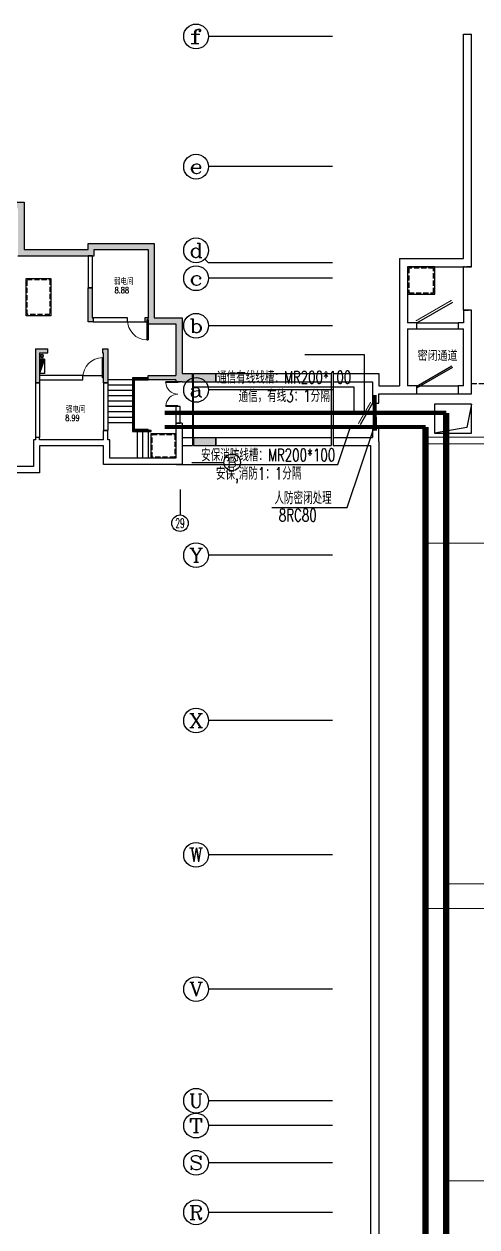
# Model space of a CAD drawing. Extents: x 791398 to 2325386, y -987887 to -518217.
# Drawn here: x 1423028 to 1444951, y -776254 to -718049 of the extents above; entities that cross this region are included whole.
import ezdxf
from ezdxf.enums import TextEntityAlignment as Align

# ---------------------------------------------------------------- set-up
doc = ezdxf.new("R2010")
doc.units = 0
doc.header["$LTSCALE"] = 1000
doc.header["$MEASUREMENT"] = 0
for name, pattern in [('BORDER', [1.75, 0.5, -0.25, 0.5, -0.25, 0, -0.25]), ('DASH', [0.35, 0.25, -0.1]), ('DASHEDX2', [1.5, 1, -0.5])]:
    doc.linetypes.add(name, pattern=pattern)
for name, color, linetype in [('A-STAIRS', 4, 'Continuous'), ('AXIS', 3, 'Continuous'), ('AXIS_TEXT', 7, 'Continuous'), ('JPS-X', 1, 'BORDER'), ('JPS-XHS', 7, 'Continuous'), ('PUB_DIM', 3, 'Continuous'), ('RD-text', 4, 'Continuous'), ('solid', 253, 'Continuous'), ('SPACE', 7, 'Continuous'), ('STAIR', 9, 'Continuous'), ('TEXT', 7, 'Continuous'), ('WALL', 8, 'Continuous'), ('wall-jg', 1, 'Continuous'), ('WINDOW', 8, 'Continuous'), ('ZS封堵', 40, 'Continuous'), ('ZS尺寸', 7, 'Continuous'), ('ZS房间字', 6, 'Continuous'), ('集水坑', 80, 'Continuous')]:
    doc.layers.add(name, color=color, linetype=linetype)
doc.layers.add('RD-line', color=2, linetype='Continuous', lineweight=0)
doc.styles.add('_TCH_AXIS', font='COMPLEX', dxfattribs={"bigfont": 'GBCBIG'})
doc.styles.add('_TCH_DIM', font='SIMPLEX', dxfattribs={"bigfont": 'GBCBIG'})
doc.styles.add('_TCH_SPACE', font='SIMPLEX', dxfattribs={"bigfont": 'GBCBIG'})
doc.styles.add('_TEL_DIM', font='SIMPLEX', dxfattribs={"width": 0.8, "height": 3.5, "bigfont": 'HZTXT'})
doc.styles.add('COMPLEX', font='COMPLEX')
doc.styles.add('FS2', font='tjromans.shx', dxfattribs={"width": 0.8, "bigfont": 'tjhztxt.shx'})
doc.styles.add('TEXT', font='tjromans.shx', dxfattribs={"width": 0.8, "height": 400, "bigfont": 'tjhztxt.shx'})
doc.linetypes.add('BRA', pattern='A,2.8,-0.1,["B",_TEL_DIM,S=0.07,R=0,X=0,Y=-0.12],-0.25', length=3.15)
doc.linetypes.add('CCTV', pattern='A,2.8,-0.1,["V",_TEL_DIM,S=0.07,R=0,X=0,Y=-0.12],-0.25', length=3.15)
doc.linetypes.add('TD', pattern='A,2.8,-0.1,["C",_TEL_DIM,S=0.07,R=0,X=0,Y=-0.12],-0.25', length=3.15)

# ---------------------------------------------------------------- blocks, each defined once
blk = doc.blocks.new('DXHS')
at = {"layer": 'JPS-XHS'}
blk.add_hatch(color=256, dxfattribs=at).paths.add_polyline_path([(-350, 240), (-350, 0), (350, 0)])
at = {"layer": 'JPS-XHS', "linetype": 'Continuous'}
for p, q in [((-350, 240), (-350, 0)), ((-350, 240), (350, 240)), ((-350, 0), (350, 0)), ((350, 240), (350, 0))]:
    blk.add_line(p, q, dxfattribs=at)
at = {"layer": 'JPS-XHS'}
blk.add_line((-350, 240), (350, 0), dxfattribs=at)
blk = doc.blocks.new('FF')
at = {"linetype": 'Continuous'}
for radius in [75, 60]:
    blk.add_circle((0, 0), radius, dxfattribs=at)
blk = doc.blocks.new('$DorLib2D$00000183')
at = {"color": 0}
for p, q in [((-0.52, 0.085), (0.346, 0.585)), ((-0.5, 0.05), (0.366, 0.55))]:
    blk.add_line(p, q, dxfattribs=at)
blk = doc.blocks.new('$DorLib2D$00000194')
at = {"color": 0}
blk.add_line((-0.5, 0.075), (0.366, 0.575), dxfattribs=at)
at = {"color": 0, "const_width": 0.025}
blk.add_lwpolyline([(-0.525, 0.118), (0.341, 0.618)], dxfattribs=at)
blk = doc.blocks.new('$DorLib2D$00000192')
at = {"color": 0}
blk.add_line((-0.5, 0.125), (0.366, 0.625), dxfattribs=at)
at = {"color": 0, "const_width": 0.0417}
blk.add_lwpolyline([(-0.542, 0.197), (0.324, 0.697)], dxfattribs=at)
blk = doc.blocks.new('_AXISO')
blk.add_circle((0, 0), 0.5)
at = {"layer": 'AXIS_TEXT', "style": 'COMPLEX', "width": 1.041667}
blk.add_attdef('A', text='', height=0.56, dxfattribs=at).set_placement((-0.25, -0.28), (0.25, -0.28), align=Align.FIT)
blk = doc.blocks.new('$DorLib2D$00000001')
for p, q in [((0.45, 0.975), (0.5, 0.975)), ((0.45, 0), (0.45, 0.975)), ((0.5, 0), (0.5, 0.975)), ((0.5, 0), (0.45, 0))]:
    blk.add_line(p, q)
at = {"lineweight": 13}
blk.add_arc((0.475, 0), 0.975, 91.46928, 180, dxfattribs=at)
blk = doc.blocks.new('$DorLib2D$00000002')
for p, q in [((-0.5, 0), (-0.5, 0.4875)), ((-0.475, 0.4875), (-0.5, 0.4875)), ((-0.475, 0), (-0.475, 0.4875)), ((0.475, 0), (0.475, 0.4875)), ((0.475, 0.4875), (0.5, 0.4875)), ((0.5, 0), (0.5, 0.4875)), ((-0.5, 0), (-0.475, 0)), ((0.5, 0), (0.475, 0))]:
    blk.add_line(p, q)
at = {"lineweight": 13}
for centre, start, end in [((-0.4875, 0), 0, 88.53072), ((0.4875, 0), 91.46928, 180)]:
    blk.add_arc(centre, 0.4875, start, end, dxfattribs=at)

msp = doc.modelspace()

# ---------------------------------------------------------------- hatches: boundary and pattern name
at = {"layer": 'solid'}
for points in [[(1426128, -728660), (1426128, -728960), (1423028, -728960), (1423028, -726660), (1421028, -726660), (1421028, -722960), (1419478, -722960), (1419478, -723260), (1420728, -723260), (1420728, -726960), (1422728, -726960), (1422728, -729260), (1426428, -729260), (1426428, -728960), (1429028, -728960), (1429028, -732260), (1428878, -732260), (1428878, -732460), (1429028, -732460), (1429028, -732560), (1430378, -732560), (1430378, -735060), (1429028, -735060), (1429028, -735260), (1430378, -735260), (1430378, -735360), (1430678, -735360), (1431178, -735360), (1431178, -734960), (1430678, -734960), (1430678, -732260), (1429328, -732260), (1429328, -728660)], [(1426328, -732260), (1426328, -730810), (1426128, -730810), (1426128, -732460), (1426378, -732460), (1426378, -732260)], [(1423778, -733960), (1424178, -733960), (1424178, -733760), (1423578, -733760), (1423578, -735410), (1423778, -735410)], [(1426878, -735410), (1427078, -735410), (1427078, -733760), (1426828, -733760), (1426828, -733960), (1426878, -733960)], [(1431228, -734960), (1431228, -735360), (1432311, -735360), (1432311, -734960)], [(1432311, -738449), (1432311, -738049), (1431228, -738049), (1431228, -738449)]]:
    msp.add_hatch(color=256, dxfattribs=at).paths.add_polyline_path(points)

# ---------------------------------------------------------------- linework, layer by layer
for p, q in [((1437894, -735360), (1437894, -738449)), ((1437994, -735360), (1437994, -738449))]:
    msp.add_line(p, q)
at = {"layer": 'A-STAIRS', "linetype": 'ByBlock'}
msp.add_lwpolyline([(1442894, -736449), (1442894, -737849), (1444694, -737849), (1444694, -736449)], close=True, dxfattribs=at)
msp.add_lwpolyline([(1444694, -736449), (1444455, -737567), (1442894, -737849)], dxfattribs=at)
at = {"layer": 'AXIS'}
for p, q in [((1437955, -718649), (1431955, -718649)), ((1437955, -724949), (1431955, -724949)), ((1431779, -729423), (1431955, -729599)), ((1437955, -729599), (1431955, -729599)), ((1437955, -730349), (1431955, -730349)), ((1437955, -732649), (1431955, -732649)), ((1437955, -735749), (1431955, -735749)), ((1431154, -739260), (1432702, -739260)), ((1430578, -740569), (1430578, -741802)), ((1437955, -743749), (1431955, -743749)), ((1437955, -751749), (1431955, -751749)), ((1437955, -758249), (1431955, -758249)), ((1437955, -764749), (1431955, -764749)), ((1437955, -770149), (1431955, -770149)), ((1437955, -771349), (1431955, -771349)), ((1437955, -773149), (1431955, -773149)), ((1437955, -775549), (1431955, -775549))]:
    msp.add_line(p, q, dxfattribs=at)
for centre in [(1433102, -739260), (1430578, -742202)]:
    msp.add_circle(centre, 400, dxfattribs=at)
at = {"layer": 'JPS-X', "const_width": 50}
msp.add_lwpolyline([(1423898, -734185), (1423898, -734260)], dxfattribs=at)
at = {"layer": 'PUB_DIM'}
msp.add_lwpolyline([(1441694, -737289, 0, 0, 0), (1440869, -737289, 100, 0, 0), (1440494, -737289, 0, 0, 0)], format="xyseb", dxfattribs=at)
at = {"layer": 'RD-line', "linetype": 'CCTV'}
for p, q in [((1448837, -738044), (1442461, -738044)), ((1489339, -738358), (1442461, -738358)), ((1448212, -760852), (1442461, -760852))]:
    msp.add_line(p, q, dxfattribs=at)
at = {"layer": 'RD-line', "linetype": 'BRA', "ltscale": 0.8}
msp.add_line((1445388, -743164), (1442461, -743164), dxfattribs=at)
at = {"layer": 'RD-line', "linetype": 'TD'}
for p, q in [((1443461, -759647), (1462670, -759647)), ((1443461, -774017), (1479763, -774017))]:
    msp.add_line(p, q, dxfattribs=at)
at = {"layer": 'RD-line'}
for points, const_width in [([(1439998, -736001), (1440009, -737721)], 200), ([(1429841, -736861), (1443461, -736861)], 200), ([(1443461, -840002), (1443461, -736861)], 300)]:
    msp.add_lwpolyline(points, dxfattribs=dict(at, const_width=const_width))
at = {"layer": 'RD-line', "linetype": 'DASHEDX2'}
for points, const_width in [([(1442461, -737545), (1429831, -737545)], 200), ([(1442461, -841002), (1442461, -737545)], 300)]:
    msp.add_lwpolyline(points, dxfattribs=dict(at, const_width=const_width))
at = {"layer": 'RD-text'}
for p, q in [((1431182, -735595), (1438998, -735595)), ((1438998, -735595), (1438998, -736861)), ((1438225, -739354), (1438826, -737545)), ((1438667, -741442), (1440007, -737464)), ((1430408, -739354), (1438225, -739354)), ((1435017, -741442), (1438667, -741442))]:
    msp.add_line(p, q, dxfattribs=at)
at = {"layer": 'solid'}
for p, q in [((1432311, -735360), (1432311, -734960)), ((1432311, -738449), (1432311, -738049))]:
    msp.add_line(p, q, dxfattribs=at)
at = {"layer": 'STAIR'}
for p, q in [((1428028, -732460), (1429028, -732460)), ((1425878, -735060), (1426878, -735060)), ((1428278, -735260), (1427078, -735260)), ((1428278, -735520), (1427078, -735520)), ((1428378, -735260), (1428328, -735260)), ((1428378, -735520), (1428328, -735520)), ((1431178, -735360), (1431178, -738049)), ((1431228, -738049), (1431228, -735360)), ((1428278, -735780), (1427078, -735780)), ((1428278, -736040), (1427078, -736040)), ((1428378, -735780), (1428328, -735780)), ((1428378, -736040), (1428328, -736040)), ((1428278, -736300), (1427078, -736300)), ((1428278, -736560), (1427078, -736560)), ((1428278, -736820), (1427078, -736820)), ((1428378, -736300), (1428328, -736300)), ((1428378, -736560), (1428328, -736560)), ((1428378, -736820), (1428328, -736820)), ((1428278, -737080), (1427078, -737080)), ((1428278, -737340), (1427078, -737340)), ((1428378, -737080), (1428328, -737080)), ((1428378, -737340), (1428328, -737340)), ((1428508, -737660), (1428508, -737710)), ((1428508, -737760), (1428508, -739060)), ((1428768, -737660), (1428768, -737710)), ((1428768, -737760), (1428768, -739060)), ((1429028, -737660), (1429028, -737710)), ((1429028, -737760), (1429028, -739060))]:
    msp.add_line(p, q, dxfattribs=at)
for points in [[(1424328, -732160), (1423128, -732160), (1423128, -730360), (1424328, -730360)], [(1430378, -737860), (1430378, -739060), (1429178, -739060), (1429178, -737860)]]:
    msp.add_lwpolyline(points, close=True, dxfattribs=at)
at = {"layer": 'STAIR', "linetype": 'DASH'}
for points in [[(1424278, -732110), (1423178, -732110), (1423178, -730410), (1424278, -730410)], [(1430328, -737910), (1430328, -739010), (1429228, -739010), (1429228, -737910)]]:
    msp.add_lwpolyline(points, close=True, dxfattribs=at)
at = {"layer": 'STAIR'}
for points in [[(1429028, -735160), (1428278, -735160), (1428278, -737760), (1429178, -737760), (1429178, -737710), (1428328, -737710), (1428328, -735210), (1429028, -735210)], [(1429028, -737660), (1428378, -737660), (1428378, -735260), (1429028, -735260)]]:
    msp.add_lwpolyline(points, dxfattribs=at)
at = {"layer": 'WALL'}
for p, q in [((1444294, -729399), (1444294, -718543)), ((1444294, -718543), (1444694, -718543)), ((1444694, -729599), (1444694, -718543)), ((1426128, -729260), (1426128, -730810)), ((1426328, -729260), (1426128, -729260)), ((1426328, -729260), (1426328, -730810)), ((1441194, -729399), (1441194, -732649)), ((1441194, -729399), (1444294, -729399)), ((1441594, -729799), (1441594, -732499)), ((1441594, -729799), (1444294, -729799)), ((1444294, -729799), (1444694, -729799)), ((1444694, -729799), (1444694, -729599)), ((1426328, -730810), (1426128, -730810)), ((1444694, -731899), (1444294, -731899)), ((1444294, -731899), (1444294, -732499)), ((1444694, -732649), (1444694, -731899)), ((1428028, -732260), (1426378, -732260)), ((1426378, -732260), (1426378, -732460)), ((1426378, -732460), (1428028, -732460)), ((1428028, -732460), (1428028, -732260)), ((1429028, -732460), (1429028, -732260)), ((1441194, -732649), (1441194, -735549)), ((1442044, -732499), (1441594, -732499)), ((1441594, -732799), (1441594, -735549)), ((1441594, -732799), (1442044, -732799)), ((1442044, -732799), (1442044, -732499)), ((1444294, -732499), (1444044, -732499)), ((1444044, -732499), (1444044, -732799)), ((1444044, -732799), (1444294, -732799)), ((1444294, -735549), (1444294, -732799)), ((1444694, -735949), (1444694, -732649)), ((1425878, -735060), (1423778, -735060)), ((1423778, -735060), (1423778, -735260)), ((1425878, -735260), (1425878, -735060)), ((1426878, -735260), (1426878, -735060)), ((1432311, -734960), (1437894, -734960)), ((1432311, -734960), (1432311, -735360)), ((1437894, -734960), (1437894, -735360)), ((1437994, -734960), (1440194, -734960)), ((1437994, -734960), (1437994, -735360)), ((1440194, -734960), (1440194, -735549)), ((1423578, -735410), (1423578, -738060)), ((1423778, -735410), (1423578, -735410)), ((1423778, -735260), (1425878, -735260)), ((1423778, -735410), (1423778, -738060)), ((1426878, -735410), (1426878, -737710)), ((1427078, -735410), (1426878, -735410)), ((1427078, -735410), (1427078, -737710)), ((1430378, -735360), (1430578, -735360)), ((1432311, -735360), (1437894, -735360)), ((1437994, -735360), (1439894, -735360)), ((1439894, -735360), (1439894, -735749)), ((1440194, -735549), (1441194, -735549)), ((1442044, -735549), (1441594, -735549)), ((1442044, -735949), (1442044, -735549)), ((1444294, -735549), (1444044, -735549)), ((1444044, -735549), (1444044, -735949)), ((1439894, -735749), (1439894, -736399)), ((1440194, -735949), (1441394, -735949)), ((1440194, -736399), (1440194, -735949)), ((1441394, -735949), (1442044, -735949)), ((1444044, -735949), (1444694, -735949)), ((1430578, -736560), (1430378, -736560)), ((1430378, -736560), (1430378, -737360)), ((1430578, -737360), (1430578, -736560)), ((1439894, -736399), (1440194, -736399)), ((1430378, -737360), (1430578, -737360)), ((1427078, -737710), (1426878, -737710)), ((1440194, -737599), (1439894, -737599)), ((1439894, -737599), (1439894, -738049)), ((1440194, -738249), (1440194, -737599)), ((1423778, -738060), (1423578, -738060)), ((1432311, -738049), (1437894, -738049)), ((1432311, -738049), (1432311, -738449)), ((1432311, -738449), (1437894, -738449)), ((1437894, -738049), (1437894, -738449)), ((1437994, -738049), (1439894, -738049)), ((1437994, -738049), (1437994, -738449)), ((1437994, -738449), (1439794, -738449)), ((1439794, -738449), (1439794, -788360)), ((1440194, -738249), (1440194, -788560))]:
    msp.add_line(p, q, dxfattribs=at)
at = {"layer": 'wall-jg'}
for p, q in [((1421028, -726660), (1423028, -726660)), ((1423028, -726660), (1423028, -728960)), ((1426128, -728660), (1429328, -728660)), ((1426128, -728960), (1426128, -728660)), ((1429328, -728660), (1429328, -732260)), ((1422728, -729260), (1426428, -729260)), ((1423028, -728960), (1426128, -728960)), ((1426428, -729260), (1426428, -728960)), ((1426428, -728960), (1429028, -728960)), ((1429028, -728960), (1429028, -732260)), ((1426128, -730810), (1426328, -730810)), ((1426128, -732460), (1426128, -730810)), ((1426328, -730810), (1426328, -732260)), ((1426378, -732460), (1426128, -732460)), ((1426328, -732260), (1426378, -732260)), ((1426378, -732260), (1426378, -732460)), ((1429028, -732460), (1429028, -732560)), ((1429028, -732560), (1430378, -732560)), ((1429328, -732260), (1430678, -732260)), ((1430378, -732560), (1430378, -735060)), ((1430678, -732260), (1430678, -734960)), ((1423578, -733760), (1423578, -735410)), ((1423578, -733760), (1424178, -733760)), ((1423778, -733960), (1424178, -733960)), ((1423778, -733960), (1423778, -735410)), ((1424178, -733960), (1424178, -733760)), ((1426828, -733760), (1426828, -733960)), ((1426828, -733760), (1427078, -733760)), ((1426828, -733960), (1426878, -733960)), ((1426878, -735410), (1426878, -733960)), ((1427078, -733760), (1427078, -735410)), ((1429028, -735060), (1430378, -735060)), ((1429028, -735260), (1429028, -735060)), ((1430678, -734960), (1431178, -734960)), ((1431178, -735360), (1431178, -734960)), ((1431228, -735360), (1431228, -734960)), ((1431228, -734960), (1432311, -734960)), ((1423578, -735410), (1423778, -735410)), ((1426878, -735410), (1427078, -735410)), ((1430378, -735260), (1429028, -735260)), ((1430378, -735260), (1430378, -735360)), ((1430678, -735360), (1430378, -735360)), ((1430678, -735360), (1431178, -735360)), ((1431228, -735360), (1432311, -735360)), ((1430678, -737360), (1430378, -737360)), ((1430378, -737360), (1430378, -739060)), ((1430678, -737360), (1430478, -737360)), ((1430678, -737360), (1430678, -739360)), ((1426878, -738160), (1426878, -737710)), ((1426878, -737710), (1427078, -737710)), ((1427078, -738160), (1427078, -737710)), ((1423478, -738160), (1423478, -739460)), ((1423578, -738160), (1423478, -738160)), ((1426878, -738160), (1423778, -738160)), ((1423778, -738460), (1423778, -739760)), ((1426878, -738460), (1423778, -738460)), ((1426878, -739360), (1426878, -738460)), ((1427178, -738160), (1427078, -738160)), ((1427178, -739060), (1427178, -738160)), ((1430678, -738049), (1431178, -738049)), ((1430678, -738449), (1431178, -738449)), ((1431178, -738049), (1431178, -738449)), ((1431228, -738049), (1431228, -738449)), ((1431228, -738049), (1432311, -738049)), ((1431228, -738449), (1432311, -738449)), ((1430378, -739060), (1427178, -739060)), ((1423778, -739760), (1415178, -739760)), ((1423478, -739460), (1419578, -739460)), ((1430678, -739360), (1426878, -739360))]:
    msp.add_line(p, q, dxfattribs=at)
for points in [[(1429028, -732260), (1428878, -732260), (1428878, -732460), (1429028, -732460)], [(1423778, -738160), (1423778, -738060), (1423578, -738060), (1423578, -738160)]]:
    msp.add_lwpolyline(points, dxfattribs=at)
at = {"layer": 'WINDOW', "linetype": 'DASH'}
for p, q in [((1444694, -729799), (1444294, -729799)), ((1444294, -731899), (1444694, -731899))]:
    msp.add_line(p, q, dxfattribs=at)
at = {"layer": 'WINDOW'}
for p, q in [((1442044, -732499, 150), (1444044, -732499, 150)), ((1442044, -732799, 150), (1444044, -732799, 150)), ((1442044, -735549, 150), (1444044, -735549, 150)), ((1442044, -735949, 150), (1444044, -735949, 150))]:
    msp.add_line(p, q, dxfattribs=at)
at = {"layer": 'ZS封堵'}
for p, q in [((1439507, -734059), (1436626, -734059)), ((1439507, -736868), (1439507, -734059))]:
    msp.add_line(p, q, dxfattribs=at)
at = {"layer": 'ZS封堵', "linetype": 'DASH'}
msp.add_lwpolyline([(1444694, -735449), (1451694, -735449)], dxfattribs=at)
at = {"layer": 'ZS尺寸'}
msp.add_line((1444294, -731899), (1444294, -729799), dxfattribs=at)
at = {"layer": '集水坑'}
msp.add_lwpolyline([(1441594, -731119), (1442914, -731119), (1442914, -729799), (1441594, -729799)], close=True, dxfattribs=at)
at = {"layer": '集水坑', "linetype": 'DASH'}
msp.add_lwpolyline([(1441654, -731059), (1442854, -731059), (1442854, -729859), (1441654, -729859)], close=True, dxfattribs=at)

# ---------------------------------------------------------------- block references
at = {"layer": 'AXIS'}
ref = msp.add_blockref('_AXISO', (1431355, -718649), dxfattribs=dict(at, xscale=1200, yscale=1200, zscale=1200))
ref.add_attrib('A', 'f', dxfattribs={"layer": 'AXIS_TEXT', "height": 679, "style": '_TCH_AXIS', "width": 2.333333}).set_placement((1431015, -718988), (1431694, -718988), align=Align.FIT)
ref = msp.add_blockref('_AXISO', (1431355, -724949), dxfattribs=dict(at, xscale=1200, yscale=1200, zscale=1200))
ref.add_attrib('A', 'e', dxfattribs={"layer": 'AXIS_TEXT', "height": 679, "style": '_TCH_AXIS', "width": 1.615385}).set_placement((1431015, -725288), (1431694, -725288), align=Align.FIT)
ref = msp.add_blockref('_AXISO', (1431355, -728999), dxfattribs=dict(at, xscale=1200, yscale=1200, zscale=1200))
ref.add_attrib('A', 'd', dxfattribs={"layer": 'AXIS_TEXT', "height": 679, "style": '_TCH_AXIS', "width": 1.3125}).set_placement((1431015, -729338), (1431694, -729338), align=Align.FIT)
ref = msp.add_blockref('_AXISO', (1431355, -730349), dxfattribs=dict(at, xscale=1200, yscale=1200, zscale=1200))
ref.add_attrib('A', 'c', dxfattribs={"layer": 'AXIS_TEXT', "height": 679, "style": '_TCH_AXIS', "width": 1.615385}).set_placement((1431015, -730688), (1431694, -730688), align=Align.FIT)
ref = msp.add_blockref('_AXISO', (1431355, -732649), dxfattribs=dict(at, xscale=1200, yscale=1200, zscale=1200))
ref.add_attrib('A', 'b', dxfattribs={"layer": 'AXIS_TEXT', "height": 679, "style": '_TCH_AXIS', "width": 1.3125}).set_placement((1431015, -732988), (1431694, -732988), align=Align.FIT)
ref = msp.add_blockref('_AXISO', (1431355, -735749), dxfattribs=dict(at, xscale=1200, yscale=1200, zscale=1200))
ref.add_attrib('A', 'a', dxfattribs={"layer": 'AXIS_TEXT', "height": 679, "style": '_TCH_AXIS', "width": 1.4}).set_placement((1431015, -736088), (1431694, -736088), align=Align.FIT)
ref = msp.add_blockref('_AXISO', (1431355, -743749), dxfattribs=dict(at, xscale=1200, yscale=1200, zscale=1200))
ref.add_attrib('A', 'Y', dxfattribs={"layer": 'AXIS_TEXT', "height": 679, "style": '_TCH_AXIS', "width": 1.105263}).set_placement((1431015, -744088), (1431694, -744088), align=Align.FIT)
ref = msp.add_blockref('_AXISO', (1431355, -751749), dxfattribs=dict(at, xscale=1200, yscale=1200, zscale=1200))
ref.add_attrib('A', 'X', dxfattribs={"layer": 'AXIS_TEXT', "height": 679, "style": '_TCH_AXIS', "width": 1.166667}).set_placement((1431015, -752088), (1431694, -752088), align=Align.FIT)
ref = msp.add_blockref('_AXISO', (1431355, -758249), dxfattribs=dict(at, xscale=1200, yscale=1200, zscale=1200))
ref.add_attrib('A', 'W', dxfattribs={"layer": 'AXIS_TEXT', "height": 679, "style": '_TCH_AXIS', "width": 0.954545}).set_placement((1431015, -758588), (1431694, -758588), align=Align.FIT)
ref = msp.add_blockref('_AXISO', (1431355, -764749), dxfattribs=dict(at, xscale=1200, yscale=1200, zscale=1200))
ref.add_attrib('A', 'V', dxfattribs={"layer": 'AXIS_TEXT', "height": 679, "style": '_TCH_AXIS', "width": 1.166667}).set_placement((1431015, -765088), (1431694, -765088), align=Align.FIT)
ref = msp.add_blockref('_AXISO', (1431355, -770149), dxfattribs=dict(at, xscale=1200, yscale=1200, zscale=1200))
ref.add_attrib('A', 'U', dxfattribs={"layer": 'AXIS_TEXT', "height": 679, "style": '_TCH_AXIS', "width": 1.05}).set_placement((1431015, -770488), (1431694, -770488), align=Align.FIT)
ref = msp.add_blockref('_AXISO', (1431355, -771349), dxfattribs=dict(at, xscale=1200, yscale=1200, zscale=1200))
ref.add_attrib('A', 'T', dxfattribs={"layer": 'AXIS_TEXT', "height": 679, "style": '_TCH_AXIS', "width": 1.4}).set_placement((1431015, -771688), (1431694, -771688), align=Align.FIT)
ref = msp.add_blockref('_AXISO', (1431355, -773149), dxfattribs=dict(at, xscale=1200, yscale=1200, zscale=1200))
ref.add_attrib('A', 'S', dxfattribs={"layer": 'AXIS_TEXT', "height": 679, "style": '_TCH_AXIS', "width": 1.5}).set_placement((1431015, -773488), (1431694, -773488), align=Align.FIT)
ref = msp.add_blockref('_AXISO', (1431355, -775549), dxfattribs=dict(at, xscale=1200, yscale=1200, zscale=1200))
ref.add_attrib('A', 'R', dxfattribs={"layer": 'AXIS_TEXT', "height": 679, "style": '_TCH_AXIS', "width": 1.166667}).set_placement((1431015, -775888), (1431694, -775888), align=Align.FIT)
at = {"layer": 'JPS-X', "xscale": -1, "rotation": 90}
msp.add_blockref('FF', (1423898, -734110), dxfattribs=at)
at = {"layer": 'JPS-XHS', "rotation": 270}
msp.add_blockref('DXHS', (1423778, -734610), dxfattribs=at)
at = {"layer": 'WINDOW'}
for name, p, xscale, yscale, zscale, rotation in [('$DorLib2D$00000194', (1443044, -732649), 2000, 2000, 2000, 359.9999999998215), ('$DorLib2D$00000001', (1428528, -732360), 1000, -1000, 1000, 1.502661753444719e-09), ('$DorLib2D$00000001', (1426378, -735160), 1000, 1000, 1000, 1.504001458494747e-09), ('$DorLib2D$00000183', (1443044, -735749), 2000, 2000, 2000, 359.9999999998215), ('$DorLib2D$00000002', (1430478, -735960), 1200, -1200, 1200, 269.9999999990729), ('$DorLib2D$00000192', (1440044, -736999), 1200, -1200, 1200, 269.9999999999146)]:
    msp.add_blockref(name, p, dxfattribs=dict(at, xscale=xscale, yscale=yscale, zscale=zscale, rotation=rotation))

# ---------------------------------------------------------------- texts
at = {"layer": 'AXIS_TEXT', "style": '_TCH_AXIS'}
for s, height, width, p, p2 in [('B', 453, 1.235294, (1432876, -739486), (1433328, -739486)), ('29', 452.5, 0.617647, (1430352, -742429), (1430804, -742429))]:
    msp.add_text(s, height=height, dxfattribs=dict(at, width=width)).set_placement(p, p2, align=Align.FIT)
at = {"layer": 'RD-text', "linetype": 'TD', "style": 'FS2', "width": 0.7}
for s, p in [('通信有线线槽：MR200*100', (1435621, -735444)), ('通信，有线3：1分隔', (1435621, -736339)), ('安保消防线槽：MR200*100', (1434847, -739203)), ('安保,消防1：1分隔', (1434385, -740096)), ('人防密闭处理', (1436537, -741281)), ('8RC80', (1436279, -742115))]:
    msp.add_text(s, height=600, rotation=0.16112, dxfattribs=at).set_placement(p, align=Align.CENTER)
at = {"layer": 'SPACE', "style": '_TCH_SPACE', "width": 0.705882}
for s, p in [('8.88', (1427412, -731074)), ('8.99', (1425019, -737255))]:
    msp.add_text(s, height=297.5, dxfattribs=at).set_placement(p)
at = {"layer": 'TEXT', "style": 'TEXT', "width": 0.8}
for s, p in [('弱电间', (1427386, -730669)), ('强电间', (1425056, -736848))]:
    msp.add_text(s, height=300, dxfattribs=at).set_placement(p)
at = {"layer": 'ZS房间字', "style": '_TCH_DIM'}
msp.add_text('密闭通道', height=506.4, dxfattribs=at).set_placement((1442083, -734350))

doc.saveas('drawing.dxf')
